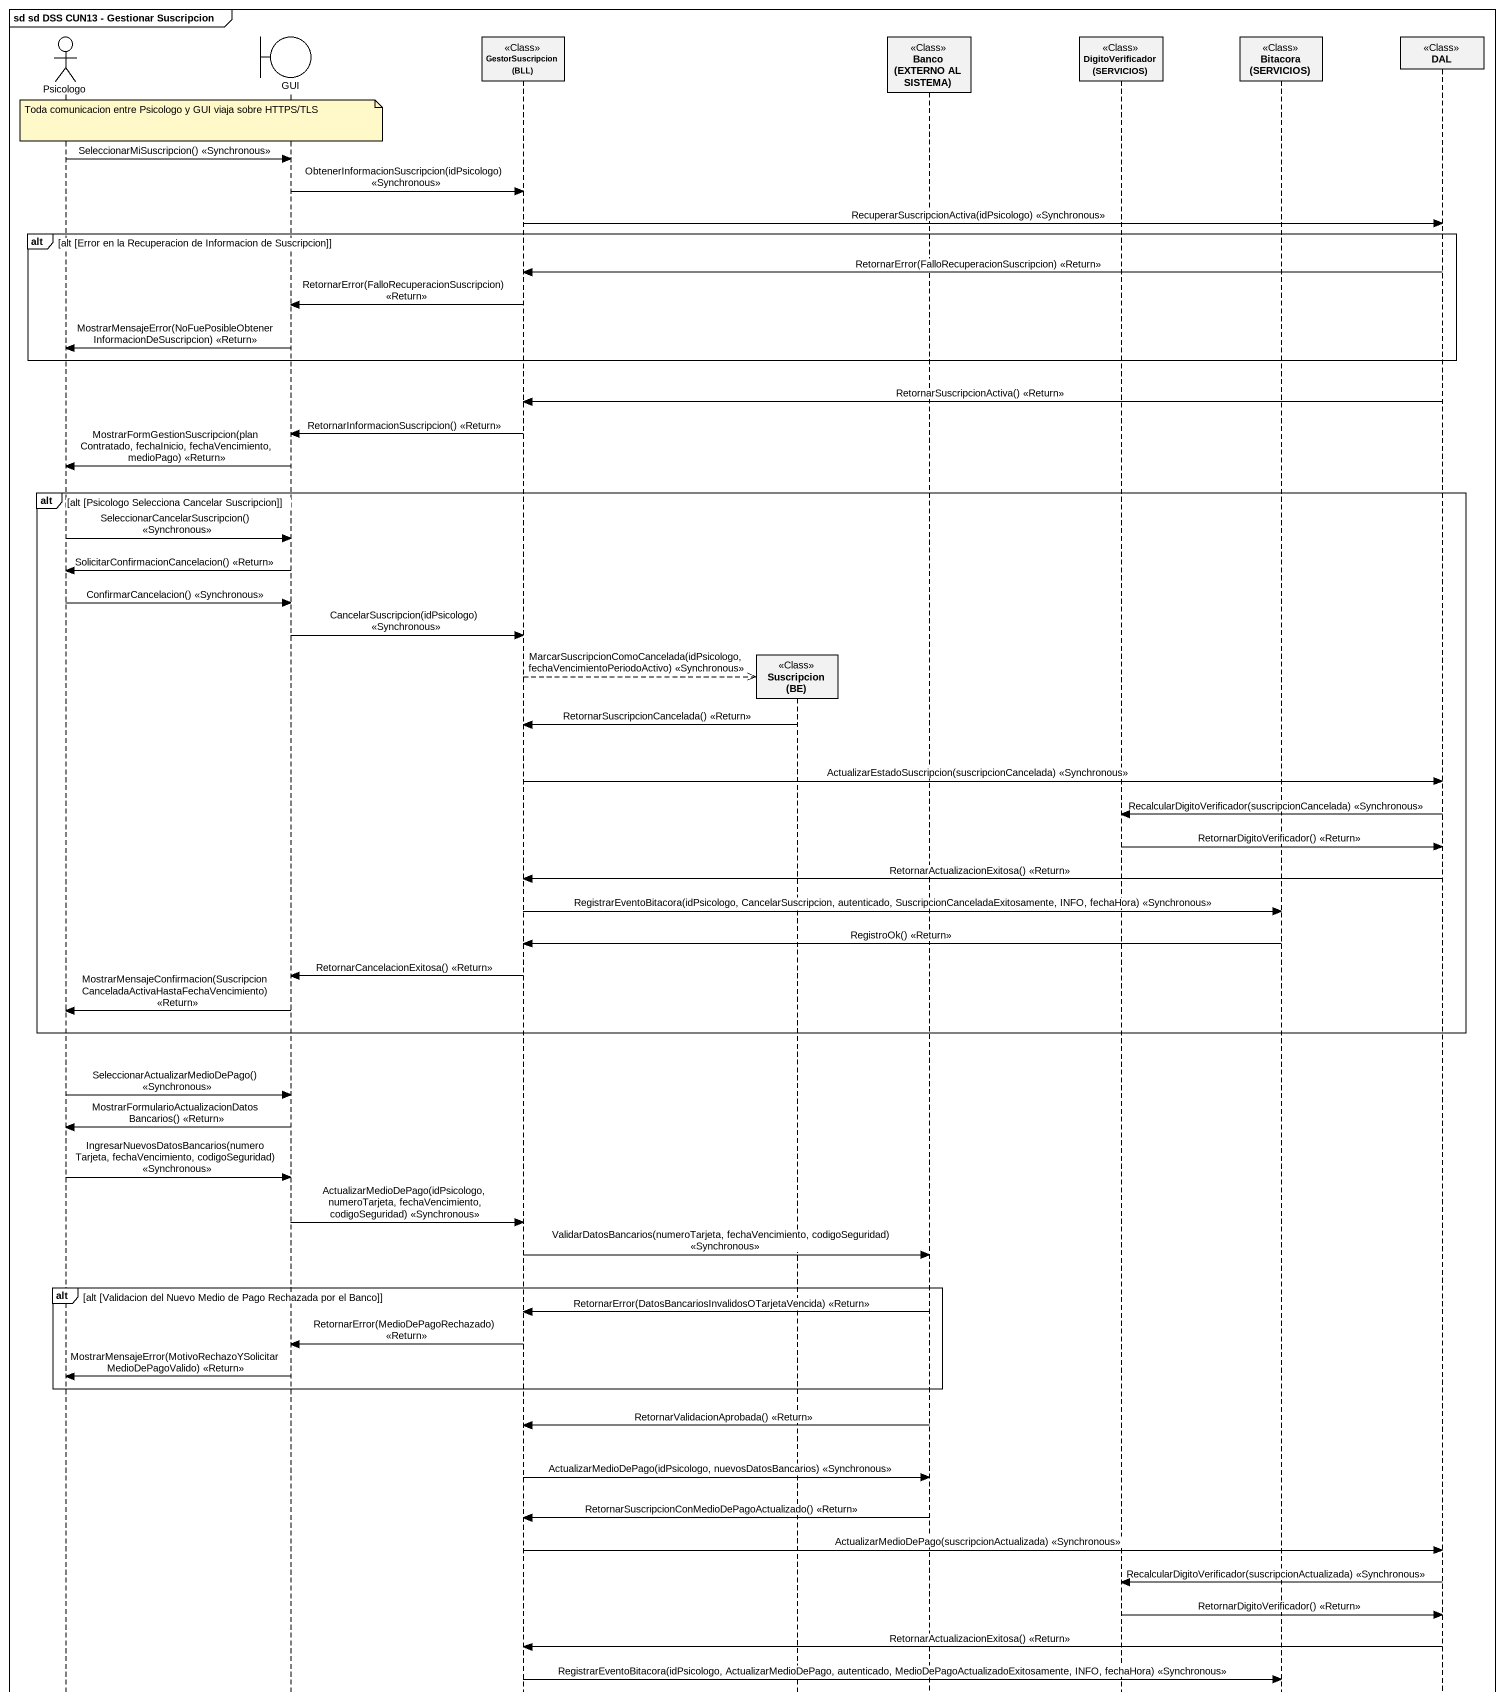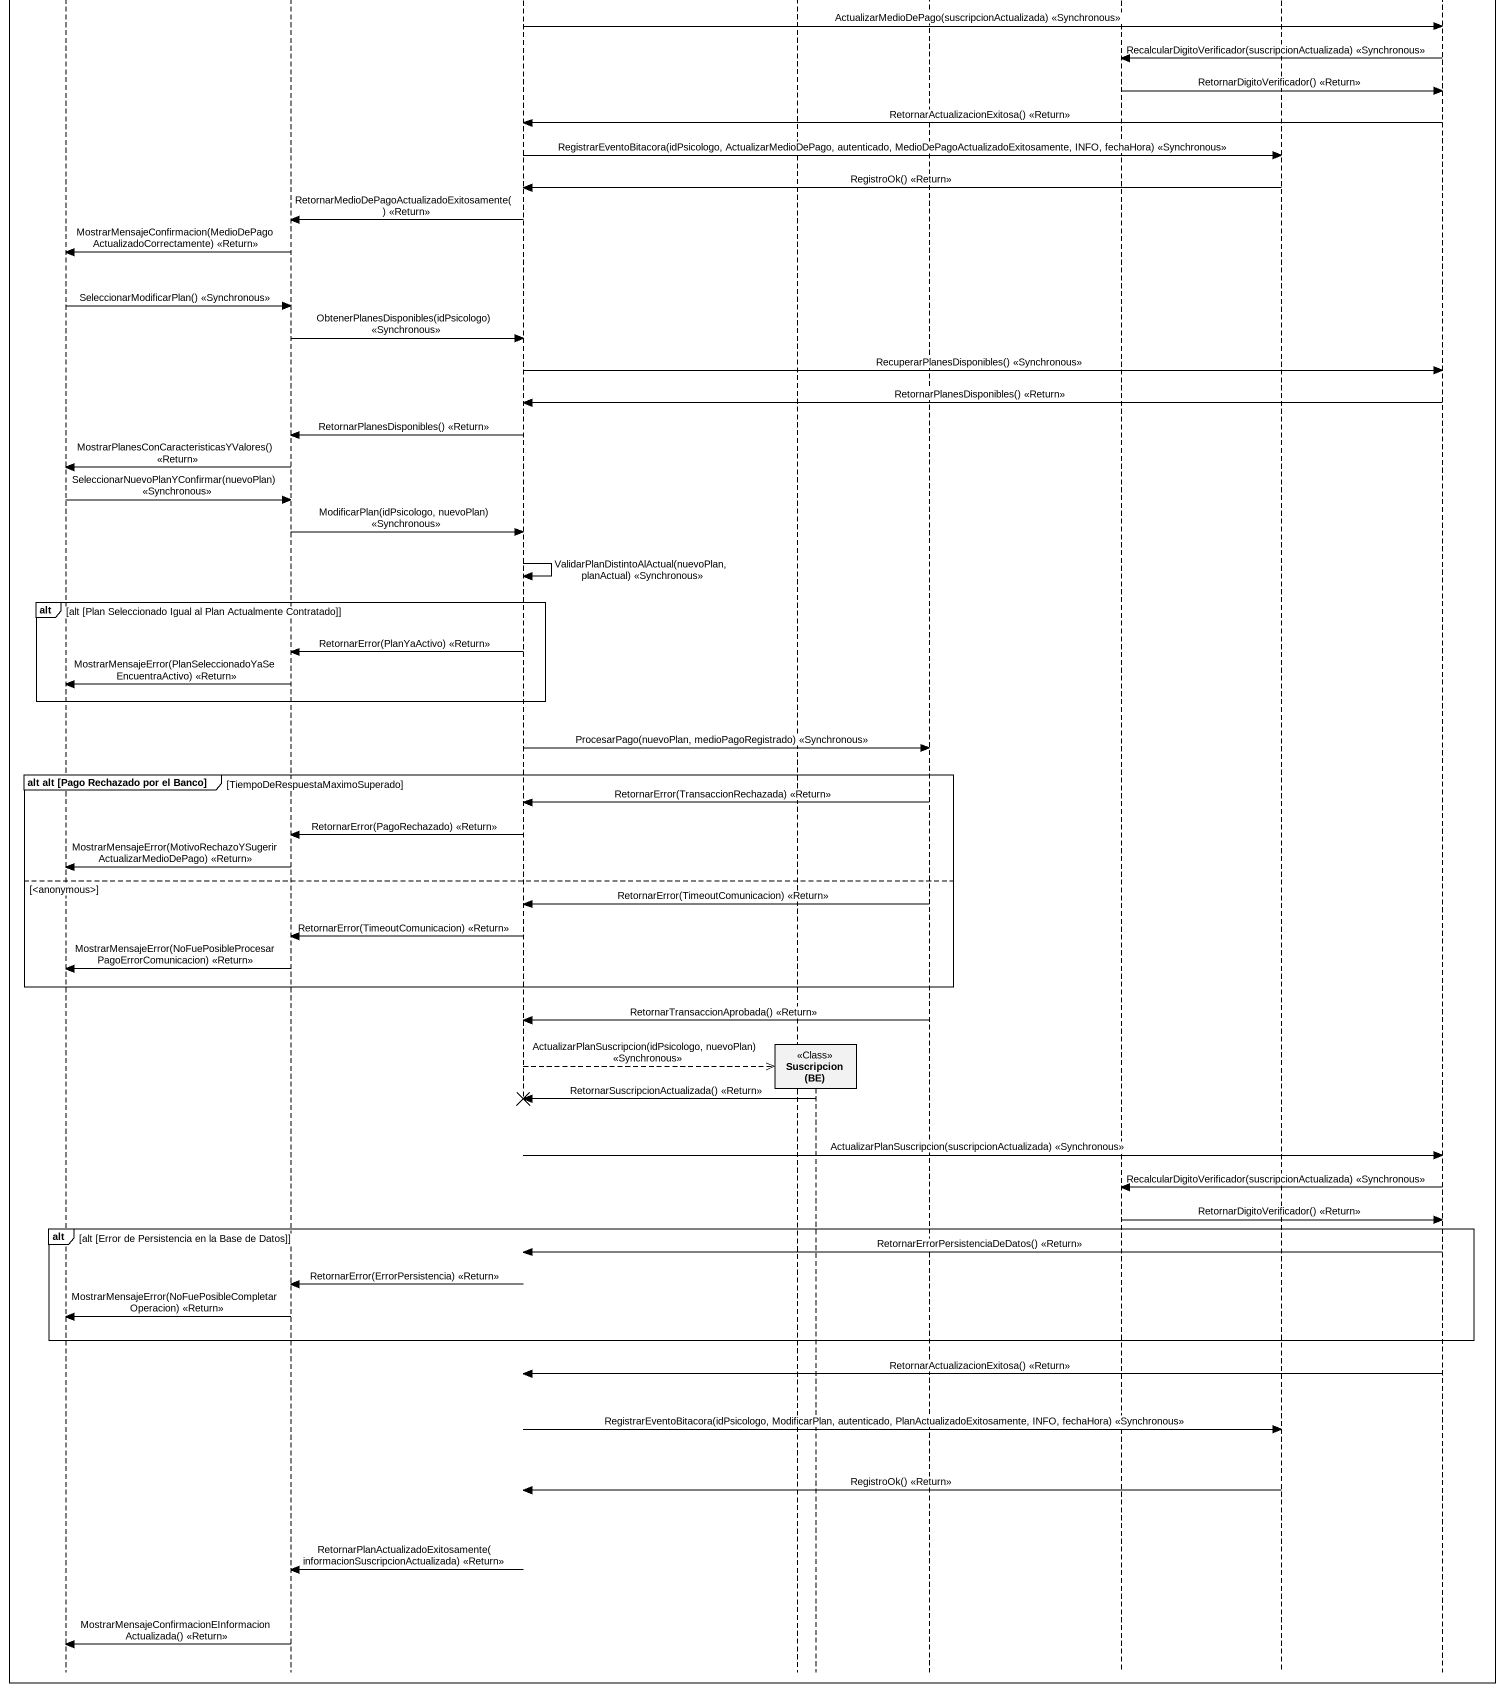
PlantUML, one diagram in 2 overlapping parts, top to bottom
@startuml
mainframe sd sd DSS CUN13 - Gestionar Suscripcion
hide footbox
actor Psicologo
boundary GUI
participant "GestorSuscripcion (BLL)" as GestorSuscripcion_BLL <<Class>>
participant "Suscripcion (BE)" as Suscripcion_BE <<Class>>
participant "Suscripcion (BE)" as Suscripcion_BE_2 <<Class>>
participant "Banco (EXTERNO AL SISTEMA)" as Banco_EXTERNO_AL_SISTEMA <<Class>>
participant "DigitoVerificador (SERVICIOS)" as DigitoVerificador_SERVICIOS <<Class>>
participant "Bitacora (SERVICIOS)" as Bitacora_SERVICIOS <<Class>>
participant DAL <<Class>>

note over GUI : Toda comunicacion entre Psicologo y GUI viaja sobre HTTPS/TLS
Psicologo -> GUI : SeleccionarMiSuscripcion() <<Synchronous>>
GUI -> GestorSuscripcion_BLL : ObtenerInformacionSuscripcion(idPsicologo) <<Synchronous>>
GestorSuscripcion_BLL -> DAL : RecuperarSuscripcionActiva(idPsicologo) <<Synchronous>>
alt alt [Error en la Recuperacion de Informacion de Suscripcion]
  DAL -> GestorSuscripcion_BLL : RetornarError(FalloRecuperacionSuscripcion) <<Return>>
  GestorSuscripcion_BLL -> GUI : RetornarError(FalloRecuperacionSuscripcion) <<Return>>
  GUI -> Psicologo : MostrarMensajeError(NoFuePosibleObtenerInformacionDeSuscripcion) <<Return>>
end
DAL -> GestorSuscripcion_BLL : RetornarSuscripcionActiva() <<Return>>
GestorSuscripcion_BLL -> GUI : RetornarInformacionSuscripcion() <<Return>>
GUI -> Psicologo : MostrarFormGestionSuscripcion(planContratado, fechaInicio, fechaVencimiento, medioPago) <<Return>>
alt alt [Psicologo Selecciona Cancelar Suscripcion]
  Psicologo -> GUI : SeleccionarCancelarSuscripcion() <<Synchronous>>
  GUI -> Psicologo : SolicitarConfirmacionCancelacion() <<Return>>
  Psicologo -> GUI : ConfirmarCancelacion() <<Synchronous>>
  GUI -> GestorSuscripcion_BLL : CancelarSuscripcion(idPsicologo) <<Synchronous>>
  GestorSuscripcion_BLL -->> Suscripcion_BE ** : MarcarSuscripcionComoCancelada(idPsicologo, fechaVencimientoPeriodoActivo) <<Synchronous>>
  Suscripcion_BE -> GestorSuscripcion_BLL : RetornarSuscripcionCancelada() <<Return>>
  GestorSuscripcion_BLL -> DAL : ActualizarEstadoSuscripcion(suscripcionCancelada) <<Synchronous>>
  DAL -> DigitoVerificador_SERVICIOS : RecalcularDigitoVerificador(suscripcionCancelada) <<Synchronous>>
  DigitoVerificador_SERVICIOS -> DAL : RetornarDigitoVerificador() <<Return>>
  DAL -> GestorSuscripcion_BLL : RetornarActualizacionExitosa() <<Return>>
  GestorSuscripcion_BLL -> Bitacora_SERVICIOS : RegistrarEventoBitacora(idPsicologo, CancelarSuscripcion, autenticado, SuscripcionCanceladaExitosamente, INFO, fechaHora) <<Synchronous>>
  Bitacora_SERVICIOS -> GestorSuscripcion_BLL : RegistroOk() <<Return>>
  GestorSuscripcion_BLL -> GUI : RetornarCancelacionExitosa() <<Return>>
  GUI -> Psicologo : MostrarMensajeConfirmacion(SuscripcionCanceladaActivaHastaFechaVencimiento) <<Return>>
end
Psicologo -> GUI : SeleccionarActualizarMedioDePago() <<Synchronous>>
GUI -> Psicologo : MostrarFormularioActualizacionDatosBancarios() <<Return>>
Psicologo -> GUI : IngresarNuevosDatosBancarios(numeroTarjeta, fechaVencimiento, codigoSeguridad) <<Synchronous>>
GUI -> GestorSuscripcion_BLL : ActualizarMedioDePago(idPsicologo, numeroTarjeta, fechaVencimiento, codigoSeguridad) <<Synchronous>>
GestorSuscripcion_BLL -> Banco_EXTERNO_AL_SISTEMA : ValidarDatosBancarios(numeroTarjeta, fechaVencimiento, codigoSeguridad) <<Synchronous>>
alt alt [Validacion del Nuevo Medio de Pago Rechazada por el Banco]
  Banco_EXTERNO_AL_SISTEMA -> GestorSuscripcion_BLL : RetornarError(DatosBancariosInvalidosOTarjetaVencida) <<Return>>
  GestorSuscripcion_BLL -> GUI : RetornarError(MedioDePagoRechazado) <<Return>>
  GUI -> Psicologo : MostrarMensajeError(MotivoRechazoYSolicitarMedioDePagoValido) <<Return>>
end
Banco_EXTERNO_AL_SISTEMA -> GestorSuscripcion_BLL : RetornarValidacionAprobada() <<Return>>
GestorSuscripcion_BLL -> Banco_EXTERNO_AL_SISTEMA : ActualizarMedioDePago(idPsicologo, nuevosDatosBancarios) <<Synchronous>>
Banco_EXTERNO_AL_SISTEMA -> GestorSuscripcion_BLL : RetornarSuscripcionConMedioDePagoActualizado() <<Return>>
GestorSuscripcion_BLL -> DAL : ActualizarMedioDePago(suscripcionActualizada) <<Synchronous>>
DAL -> DigitoVerificador_SERVICIOS : RecalcularDigitoVerificador(suscripcionActualizada) <<Synchronous>>
DigitoVerificador_SERVICIOS -> DAL : RetornarDigitoVerificador() <<Return>>
DAL -> GestorSuscripcion_BLL : RetornarActualizacionExitosa() <<Return>>
GestorSuscripcion_BLL -> Bitacora_SERVICIOS : RegistrarEventoBitacora(idPsicologo, ActualizarMedioDePago, autenticado, MedioDePagoActualizadoExitosamente, INFO, fechaHora) <<Synchronous>>
Bitacora_SERVICIOS -> GestorSuscripcion_BLL : RegistroOk() <<Return>>
GestorSuscripcion_BLL -> GUI : RetornarMedioDePagoActualizadoExitosamente() <<Return>>
GUI -> Psicologo : MostrarMensajeConfirmacion(MedioDePagoActualizadoCorrectamente) <<Return>>
Psicologo -> GUI : SeleccionarModificarPlan() <<Synchronous>>
GUI -> GestorSuscripcion_BLL : ObtenerPlanesDisponibles(idPsicologo) <<Synchronous>>
GestorSuscripcion_BLL -> DAL : RecuperarPlanesDisponibles() <<Synchronous>>
DAL -> GestorSuscripcion_BLL : RetornarPlanesDisponibles() <<Return>>
GestorSuscripcion_BLL -> GUI : RetornarPlanesDisponibles() <<Return>>
GUI -> Psicologo : MostrarPlanesConCaracteristicasYValores() <<Return>>
Psicologo -> GUI : SeleccionarNuevoPlanYConfirmar(nuevoPlan) <<Synchronous>>
GUI -> GestorSuscripcion_BLL : ModificarPlan(idPsicologo, nuevoPlan) <<Synchronous>>
GestorSuscripcion_BLL -> GestorSuscripcion_BLL : ValidarPlanDistintoAlActual(nuevoPlan, planActual) <<Synchronous>>
alt alt [Plan Seleccionado Igual al Plan Actualmente Contratado]
  GestorSuscripcion_BLL -> GUI : RetornarError(PlanYaActivo) <<Return>>
  GUI -> Psicologo : MostrarMensajeError(PlanSeleccionadoYaSeEncuentraActivo) <<Return>>
end
GestorSuscripcion_BLL -> Banco_EXTERNO_AL_SISTEMA : ProcesarPago(nuevoPlan, medioPagoRegistrado) <<Synchronous>>
group alt alt (Pago Rechazado por el Banco) [TiempoDeRespuestaMaximoSuperado]
  Banco_EXTERNO_AL_SISTEMA -> GestorSuscripcion_BLL : RetornarError(TransaccionRechazada) <<Return>>
  GestorSuscripcion_BLL -> GUI : RetornarError(PagoRechazado) <<Return>>
  GUI -> Psicologo : MostrarMensajeError(MotivoRechazoYSugerirActualizarMedioDePago) <<Return>>
else <anonymous>
  Banco_EXTERNO_AL_SISTEMA -> GestorSuscripcion_BLL : RetornarError(TimeoutComunicacion) <<Return>>
  GestorSuscripcion_BLL -> GUI : RetornarError(TimeoutComunicacion) <<Return>>
  GUI -> Psicologo : MostrarMensajeError(NoFuePosibleProcesarPagoErrorComunicacion) <<Return>>
end
Banco_EXTERNO_AL_SISTEMA -> GestorSuscripcion_BLL : RetornarTransaccionAprobada() <<Return>>
GestorSuscripcion_BLL -->> Suscripcion_BE_2 ** : ActualizarPlanSuscripcion(idPsicologo, nuevoPlan) <<Synchronous>>
Suscripcion_BE_2 -> GestorSuscripcion_BLL !! : RetornarSuscripcionActualizada() <<Return>>
GestorSuscripcion_BLL -> DAL : ActualizarPlanSuscripcion(suscripcionActualizada) <<Synchronous>>
DAL -> DigitoVerificador_SERVICIOS : RecalcularDigitoVerificador(suscripcionActualizada) <<Synchronous>>
DigitoVerificador_SERVICIOS -> DAL : RetornarDigitoVerificador() <<Return>>
alt alt [Error de Persistencia en la Base de Datos]
  DAL -> GestorSuscripcion_BLL : RetornarErrorPersistenciaDeDatos() <<Return>>
  GestorSuscripcion_BLL -> GUI : RetornarError(ErrorPersistencia) <<Return>>
  GUI -> Psicologo : MostrarMensajeError(NoFuePosibleCompletarOperacion) <<Return>>
end
DAL -> GestorSuscripcion_BLL : RetornarActualizacionExitosa() <<Return>>
GestorSuscripcion_BLL -> Bitacora_SERVICIOS : RegistrarEventoBitacora(idPsicologo, ModificarPlan, autenticado, PlanActualizadoExitosamente, INFO, fechaHora) <<Synchronous>>
Bitacora_SERVICIOS -> GestorSuscripcion_BLL : RegistroOk() <<Return>>
GestorSuscripcion_BLL -> GUI : RetornarPlanActualizadoExitosamente(informacionSuscripcionActualizada) <<Return>>
GUI -> Psicologo : MostrarMensajeConfirmacionEInformacionActualizada() <<Return>>
@enduml
